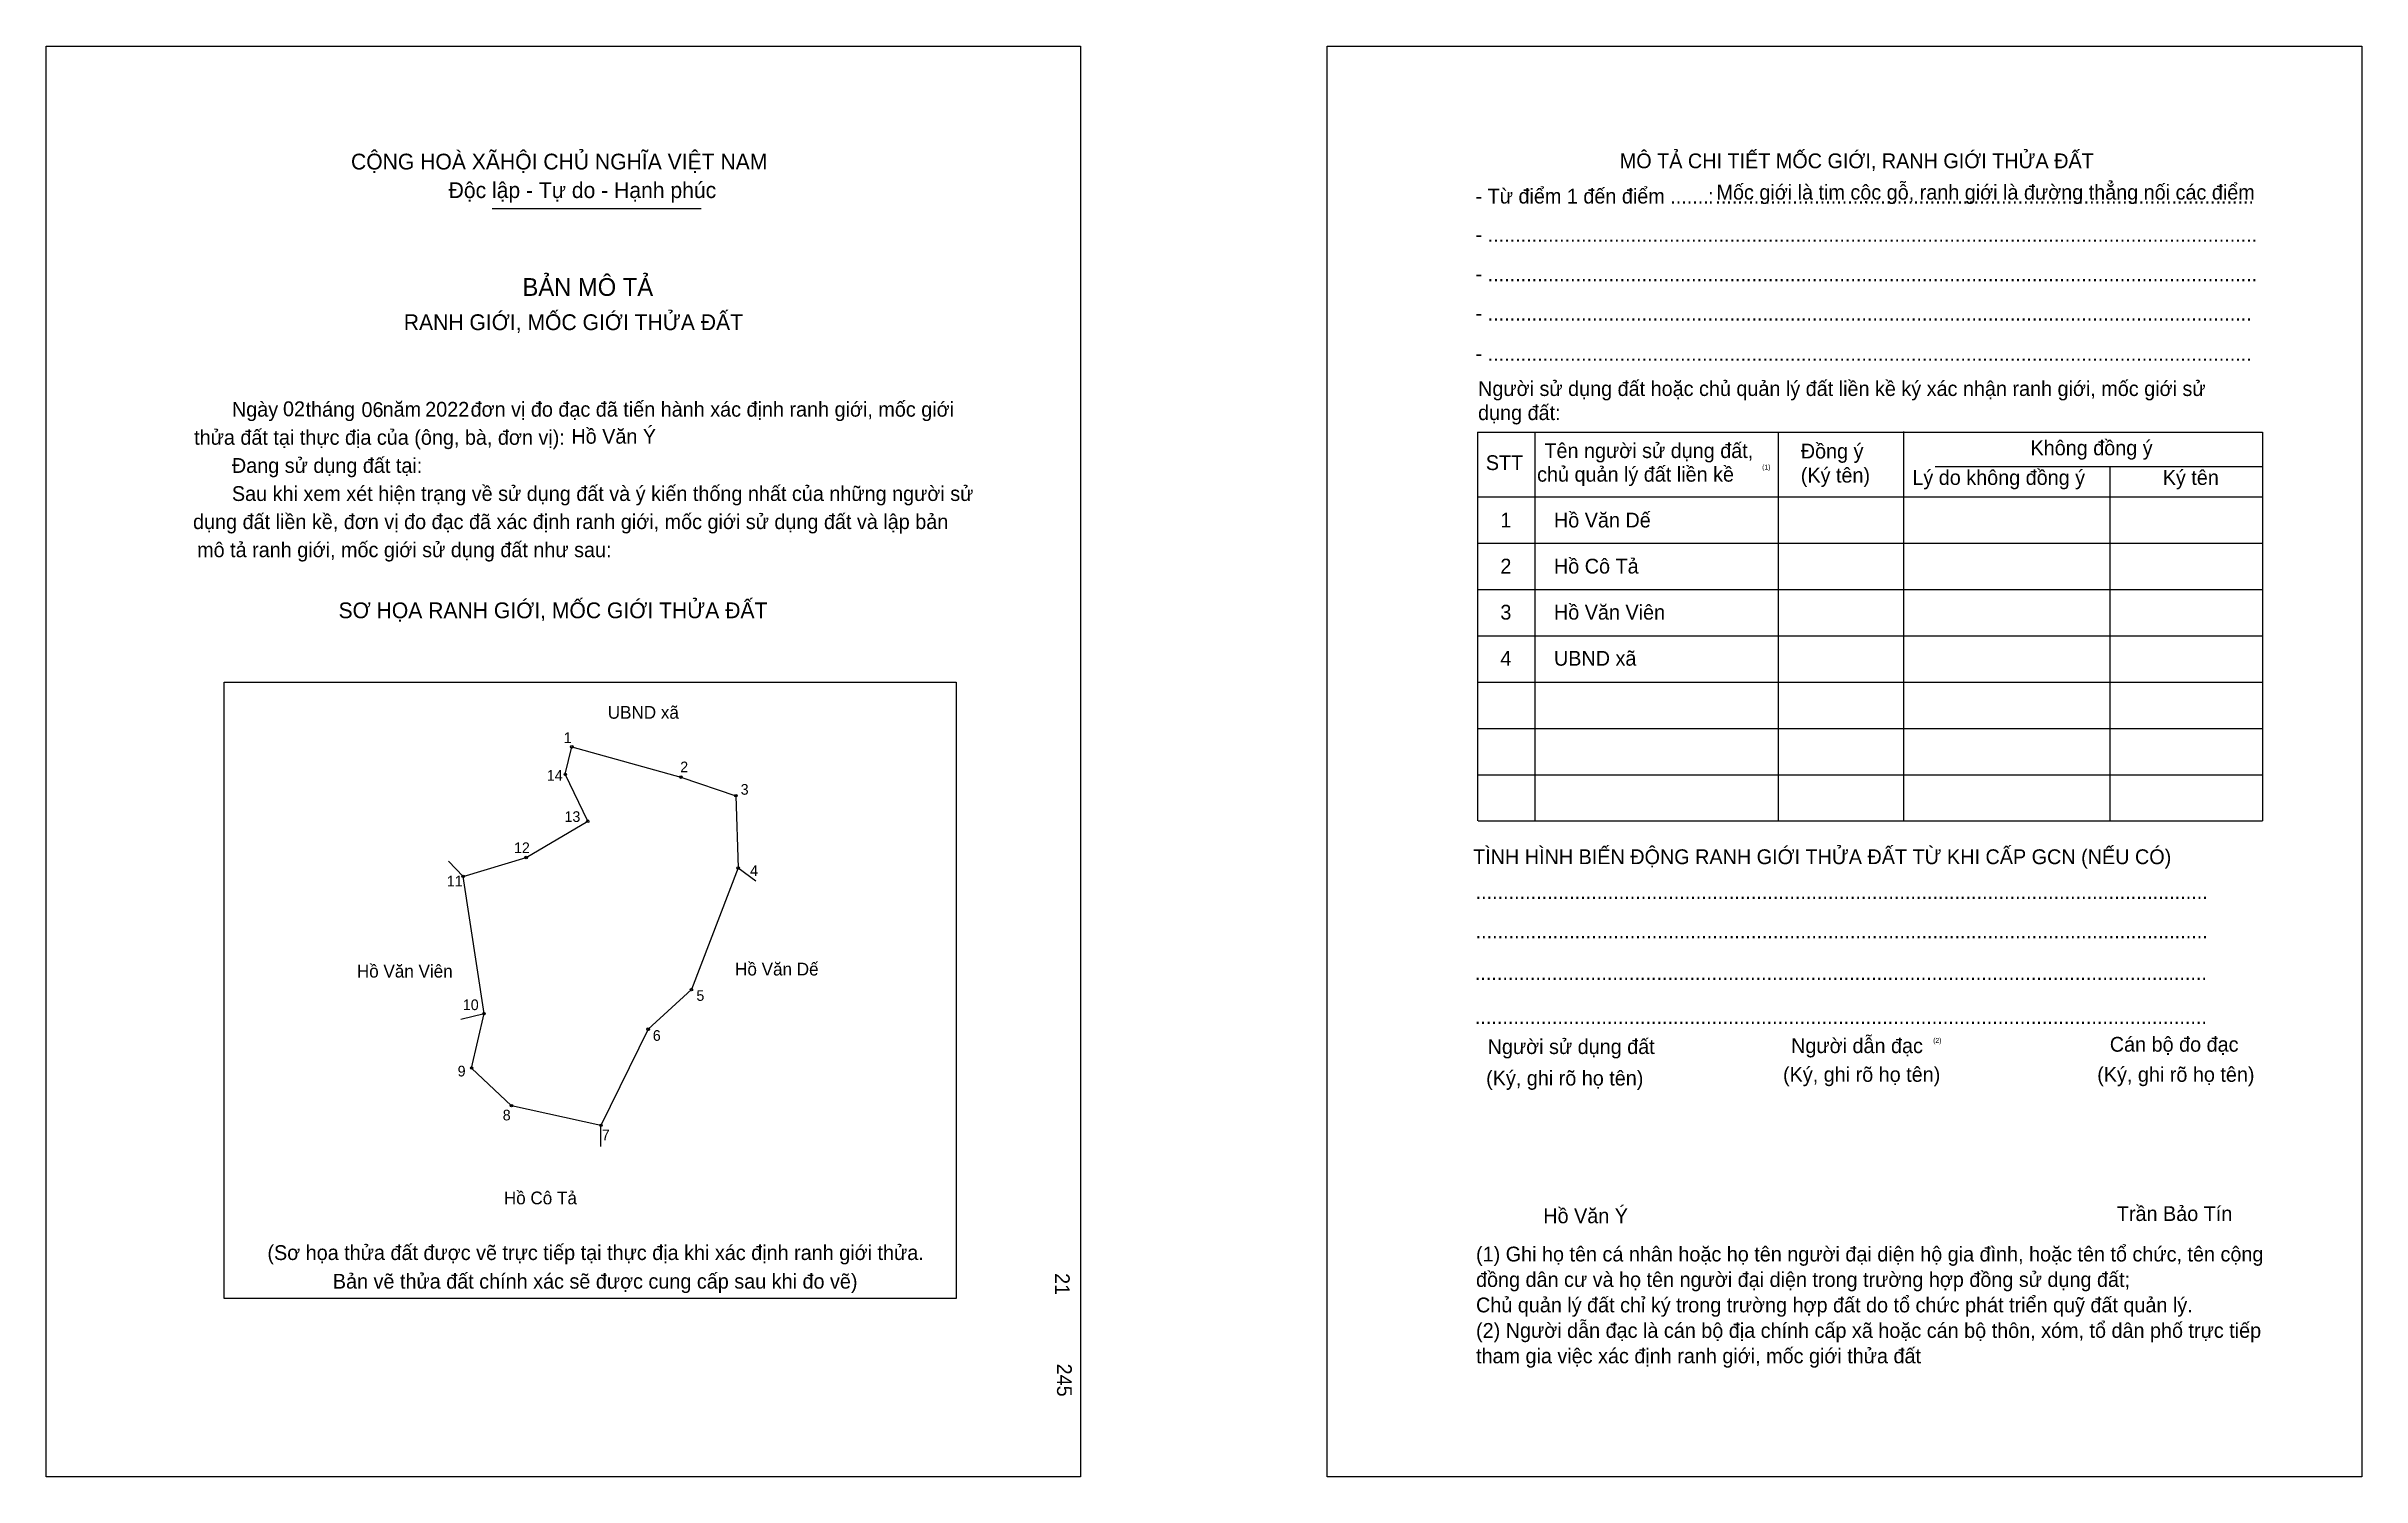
# Model space of a CAD drawing. Extents: x 547049 to 547934, y 1824651 to 1825198.
import ezdxf

# ---------------------------------------------------------------- set-up
doc = ezdxf.new("R2010")
doc.units = 0
for name, color, linetype in [('bmtKhungInTrang1', 7, 'Continuous'), ('bmtKhungInTrang2', 7, 'Continuous'), ('bmtNoiDung', 7, 'Continuous'), ('bmtTemplate', 7, 'Continuous'), ('CanhThua', 7, 'Continuous'), ('MocDinhThua', 7, 'Continuous'), ('RauThua', 7, 'Continuous'), ('SoHieuDinhThua', 7, 'Continuous'), ('TenChuLanCan', 7, 'Continuous')]:
    doc.layers.add(name, color=color, linetype=linetype)

msp = doc.modelspace()

# ---------------------------------------------------------------- linework, layer by layer
at = {"layer": 'bmtKhungInTrang1'}
msp.add_lwpolyline([(547049.09, 1825197.55), (547444.49, 1825197.55), (547444.49, 1824650.66), (547049.09, 1824650.66)], close=True, dxfattribs=at)
at = {"layer": 'bmtKhungInTrang2'}
msp.add_lwpolyline([(547538.78, 1825197.55), (547934.18, 1825197.55), (547934.18, 1824650.66), (547538.78, 1824650.66)], close=True, dxfattribs=at)
at = {"layer": 'bmtTemplate'}
for p, q in [((547219.48, 1825135.57), (547299.44, 1825135.57)), ((547618.1, 1825050.04), (547618.1, 1824901.36)), ((547711.12, 1825050.04), (547711.12, 1824901.36)), ((547758.97, 1825050.22), (547758.97, 1824901.36)), ((547896.33, 1825050.04), (547896.33, 1824901.36)), ((547771.11, 1825036.94), (547896.33, 1825036.94)), ((547596.42, 1825025.26), (547896.33, 1825025.26)), ((547596.42, 1825007.56), (547896.33, 1825007.56)), ((547596.42, 1824989.86), (547896.33, 1824989.86)), ((547596.42, 1824972.16), (547896.33, 1824972.16)), ((547596.42, 1824954.46), (547896.33, 1824954.46)), ((547596.42, 1824936.76), (547896.33, 1824936.76)), ((547596.42, 1824919.06), (547896.33, 1824919.06)), ((547596.42, 1824901.36), (547896.33, 1824901.36))]:
    msp.add_line(p, q, dxfattribs=at)
for points in [[(547596.23, 1825050.04), (547896.33, 1825050.04)], [(547596.23, 1825050.04), (547596.23, 1824901.36)], [(547837.96, 1825036.76), (547837.96, 1824901.36)]]:
    msp.add_lwpolyline(points, dxfattribs=at)
msp.add_lwpolyline([(547117.12, 1824718.77), (547117.12, 1824954.45), (547396.9, 1824954.45), (547396.9, 1824718.77)], close=True, dxfattribs=at)
at = {"layer": 'CanhThua'}
for p, q in [((547247.49, 1824919.23), (547249.99, 1824929.69)), ((547249.99, 1824929.69), (547291.65, 1824918.14)), ((547256.07, 1824901.26), (547247.49, 1824919.23)), ((547291.65, 1824918.14), (547312.7, 1824911.02)), ((547312.7, 1824911.02), (547313.54, 1824883.39)), ((547232.52, 1824887.39), (547256.07, 1824901.26)), ((547208.45, 1824880.18), (547232.52, 1824887.39)), ((547313.54, 1824883.39), (547295.7, 1824836.9)), ((547216.42, 1824827.7), (547208.45, 1824880.18)), ((547295.7, 1824836.9), (547279.14, 1824821.77)), ((547211.68, 1824806.9), (547216.42, 1824827.7)), ((547279.14, 1824821.77), (547261.12, 1824784.99)), ((547226.93, 1824792.51), (547211.68, 1824806.9)), ((547261.12, 1824784.99), (547226.93, 1824792.51))]:
    msp.add_line(p, q, dxfattribs=at)
at = {"layer": 'MocDinhThua'}
for centre in [(547249.99, 1824929.69), (547247.49, 1824919.23), (547291.65, 1824918.14), (547312.7, 1824911.02), (547256.07, 1824901.26), (547232.52, 1824887.39), (547313.54, 1824883.39), (547208.45, 1824880.18), (547295.7, 1824836.9), (547216.42, 1824827.7), (547279.14, 1824821.77), (547211.68, 1824806.9), (547226.93, 1824792.51), (547261.12, 1824784.99)]:
    msp.add_circle(centre, 0.488, dxfattribs=at)
at = {"layer": 'RauThua'}
for p, q in [((547202.81, 1824885.98), (547208.45, 1824880.18)), ((547313.54, 1824883.39), (547320.36, 1824878.49)), ((547207.58, 1824825.54), (547216.42, 1824827.7)), ((547261.01, 1824776.87), (547261.12, 1824784.99)), ((547261.01, 1824776.87), (547261.12, 1824784.99))]:
    msp.add_line(p, q, dxfattribs=at)

# ---------------------------------------------------------------- texts
at = {"layer": 'bmtNoiDung'}
for s, height, p in [('02', 5.657, (547139.57, 1825056.13)), ('06', 5.657, (547169.57, 1825055.82)), ('2022', 5.657, (547193.92, 1825055.94)), ('Hồ Văn Ý', 5.657, (547249.81, 1825045.61)), ('1', 5.66, (547604.93, 1825013.58)), ('Hồ Văn Dế ', 5.657, (547625.41, 1825013.58)), ('2', 5.66, (547604.93, 1824995.97)), ('Hồ Cô Tả ', 5.657, (547625.41, 1824995.97)), ('3', 5.66, (547604.93, 1824978.35)), ('Hồ Văn Viên ', 5.6575, (547625.41, 1824978.35)), ('4', 5.66, (547604.93, 1824960.73)), ('UBND xã ', 5.657, (547625.41, 1824960.73)), ('Hồ Văn Ý', 5.657, (547621.33, 1824747.58))]:
    msp.add_text(s, height=height, dxfattribs=at).set_placement(p)
for s, p in [('21', (547434.64, 1824728.5)), ('245', (547435.45, 1824693.88))]:
    msp.add_text(s, height=5.657, rotation=270, dxfattribs=at).set_placement(p)
at = {"layer": 'bmtTemplate'}
for s, height, p in [('CỘNG HOÀ XÃHỘI CHỦ NGHĨA VIỆT NAM', 6.0346, (547165.56, 1825150.45)), ('MÔ TẢ CHI TIẾT MỐC GIỚI, RANH GIỚI THỬA ĐẤT', 5.6553, (547650.58, 1825150.93)), ('Độc lập - Tự do - Hạnh phúc', 6.0346, (547202.88, 1825139.53)), ('- Từ điểm 1 đến điểm .......', 5.6553, (547595.46, 1825137.44)), (':', 5.66, (547684.31, 1825137.44)), ('Mốc giới là tim cộc gỗ, ranh giới là đường thẳng nối các điểm', 5.6553, (547687.56, 1825138.94)), ('..................................................................................................', 5.6553, (547687.1, 1825137.44)), ('- ............................................................................................................................................', 5.65532, (547595.46, 1825122.79)), ('BẢN MÔ TẢ', 6.789, (547231.13, 1825102.13)), ('- ............................................................................................................................................', 5.65532, (547595.46, 1825107.74)), ('RANH GIỚI, MỐC GIỚI THỬA ĐẤT', 6.0346, (547185.74, 1825089.04)), ('- ...........................................................................................................................................', 5.65532, (547595.46, 1825092.7)), ('- ...........................................................................................................................................', 5.65532, (547595.46, 1825077.3)), ('Người sử dụng đất hoặc chủ quản lý đất liền kề ký xác nhận ranh giới, mốc giới sử', 5.6553, (547596.42, 1825063.85)), ('Ngày     tháng     năm         đơn vị đo đạc đã tiến hành xác định ranh giới, mốc giới ', 5.6575, (547120.04, 1825055.94)), ('dụng đất:', 5.655, (547596.42, 1825054.64)), ('thửa đất tại thực địa của (ông, bà, đơn vị):', 5.6575, (547105.61, 1825045.2)), ('Tên người sử dụng đất,', 5.6553, (547621.76, 1825040.13)), ('Đồng ý', 5.655, (547719.77, 1825039.95)), ('Không đồng ý', 5.6553, (547807.59, 1825041.19)), ('Đang sử dụng đất tại:', 5.6575, (547120.04, 1825034.45)), ('STT', 5.655, (547599.37, 1825035.53)), ('chủ quản lý đất liền kề', 5.6553, (547618.98, 1825031.09)), ('(1)', 1.886, (547704.99, 1825035.73)), ('(Ký tên)', 5.655, (547719.77, 1825030.75)), ('Lý do không đồng ý', 5.6553, (547762.43, 1825029.86)), ('Ký tên', 5.655, (547858.13, 1825029.86)), ('Sau khi xem xét hiện trạng về sử dụng đất và ý kiến thống nhất của những người sử ', 5.6575, (547120.04, 1825023.71)), ('dụng đất liền kề, đơn vị đo đạc đã xác định ranh giới, mốc giới sử dụng đất và lập bản', 5.6575, (547105.19, 1825012.97)), ('mô tả ranh giới, mốc giới sử dụng đất như sau:', 5.6575, (547106.75, 1825002.22)), ('SƠ HỌA RANH GIỚI, MỐC GIỚI THỬA ĐẤT', 6.0346, (547160.8, 1824978.88)), ('TÌNH HÌNH BIẾN ĐỘNG RANH GIỚI THỬA ĐẤT TỪ KHI CẤP GCN (NẾU CÓ)', 5.6553, (547594.51, 1824884.86)), ('.....................................................................................................................................', 5.6638, (547595.46, 1824871.55)), ('.....................................................................................................................................', 5.6638, (547595.46, 1824856.51)), ('.....................................................................................................................................', 5.6638, (547595.17, 1824840.58)), ('.....................................................................................................................................', 5.6638, (547595.17, 1824823.76)), ('Người sử dụng đất', 5.6553, (547600.07, 1824812.26)), ('Người dẫn đạc', 5.6553, (547716.07, 1824812.61)), ('(2)', 1.886, (547770.38, 1824816.52)), ('Cán bộ đo đạc', 5.6553, (547837.9, 1824813.15)), ('(Ký, ghi rõ họ tên)', 5.6553, (547599.49, 1824800.23)), ('(Ký, ghi rõ họ tên)', 5.6553, (547712.99, 1824801.64)), ('(Ký, ghi rõ họ tên)', 5.6553, (547833.09, 1824801.64)), ('Trần Bảo Tín', 5.6553, (547840.59, 1824748.42)), ('(Sơ họa thửa đất được vẽ trực tiếp tại thực địa khi xác định ranh giới thửa.', 5.6575, (547133.62, 1824733.5)), ('(1) Ghi họ tên cá nhân hoặc họ tên người đại diện hộ gia đình, hoặc tên tổ chức, tên cộng', 5.6553, (547595.63, 1824732.95)), ('Bản vẽ thửa đất chính xác sẽ được cung cấp sau khi đo vẽ)', 5.6575, (547158.63, 1824722.56)), ('đồng dân cư và họ tên người đại diện trong trường hợp đồng sử dụng đất;', 5.6553, (547595.63, 1824723.22)), ('Chủ quản lý đất chỉ ký trong trường hợp đất do tổ chức phát triển quỹ đất quản lý.', 5.6553, (547595.63, 1824713.49)), ('(2) Người dẫn đạc là cán bộ địa chính cấp xã hoặc cán bộ thôn, xóm, tổ dân phố trực tiếp', 5.6553, (547595.63, 1824703.75)), ('tham gia việc xác định ranh giới, mốc giới thửa đất', 5.6553, (547595.63, 1824694.02))]:
    msp.add_text(s, height=height, dxfattribs=at).set_placement(p)
at = {"layer": 'SoHieuDinhThua'}
for s, height, p in [('1', 4.07, (547246.87, 1824931.16)), ('14', 4.065, (547240.43, 1824916.77)), ('2', 4.07, (547291.42, 1824919.99)), ('3', 4.07, (547314.52, 1824911.4)), ('13', 4.065, (547247.2, 1824901.01)), ('12', 4.065, (547227.88, 1824889.09)), ('4', 4.07, (547318.11, 1824880.34)), ('11', 4.065, (547202.18, 1824876.34)), ('10', 4.065, (547208.33, 1824829.06)), ('5', 4.07, (547297.6, 1824832.58)), ('6', 4.07, (547280.94, 1824817.3)), ('9', 4.07, (547206.33, 1824803.69)), ('8', 4.07, (547223.57, 1824786.88)), ('7', 4.07, (547261.43, 1824779.3))]:
    msp.add_text(s, height=height, dxfattribs=at).set_placement(p)
at = {"layer": 'TenChuLanCan'}
for s, height, p in [('UBND xã', 4.879, (547263.71, 1824940.45)), ('Hồ Văn Viên', 4.8786, (547167.81, 1824841.5)), ('Hồ Văn Dế', 4.879, (547312.39, 1824842.29)), ('Hồ Cô Tả', 4.879, (547224, 1824754.8))]:
    msp.add_text(s, height=height, dxfattribs=at).set_placement(p)

doc.saveas('drawing.dxf')
